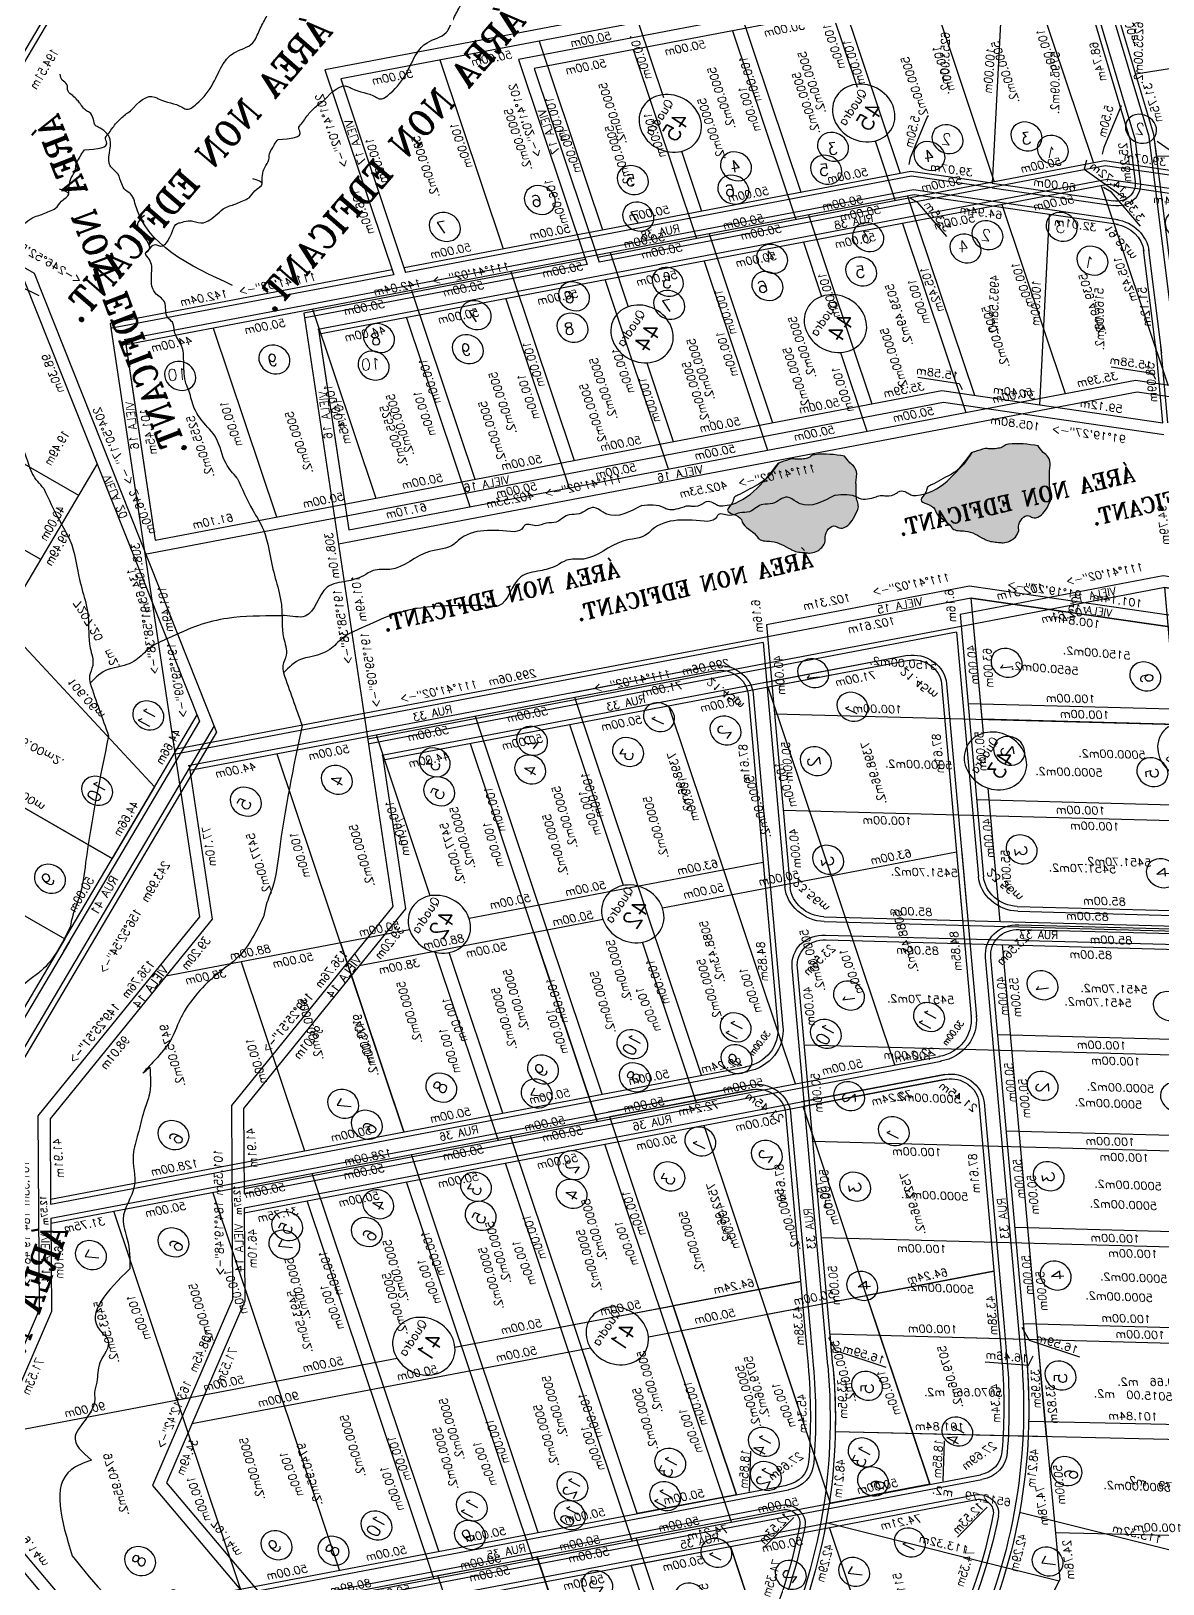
# Model space of a CAD drawing. Extents: x -23785941 to 8798891, y -8418521 to 21897894.
# Drawn here: x 3349869 to 3495785, y 5125031 to 5325285 of the extents above; entities that cross this region are included whole.
import ezdxf
from ezdxf.enums import TextEntityAlignment as Align

# ---------------------------------------------------------------- set-up
doc = ezdxf.new("R2010")
doc.units = 0
doc.header["$MEASUREMENT"] = 0
doc.header["$PDMODE"] = 34
doc.header["$PDSIZE"] = 1
doc.layers.get('0').update_dxf_attribs({"linetype": 'CONTINUOUS'})
for name, color, linetype in [('CALCADA', 3, 'CONTINUOUS'), ('REG60_100', 2, 'CONTINUOUS'), ('RUA', 1, 'CONTINUOUS'), ('TER_POLI', 5, 'CONTINUOUS'), ('VEGE', 102, 'CONTINUOUS'), ('VIEWPORT', 7, 'CONTINUOUS')]:
    doc.layers.add(name, color=color, linetype=linetype)
doc.styles.add('1_5MM', font='romans.shx', dxfattribs={"height": 6})
doc.styles.add('1MM', font='romans.shx', dxfattribs={"height": 4})
doc.styles.add('2MM', font='romans.shx', dxfattribs={"height": 8})
doc.styles.add('3MM', font='romans.shx', dxfattribs={"height": 12})

# ---------------------------------------------------------------- blocks, each defined once
blk = doc.blocks.new('A$C3D774E76')
h = blk.add_hatch(color=140)
edge = h.paths.add_edge_path()
edge.add_spline(control_points=[(-26173.18, -2432.22), (-26172.46, -2433.38), (-26171.22, -2435.41), (-26170.58, -2439.5), (-26167.08, -2441.63), (-26163.85, -2442.33), (-26160.45, -2444.29), (-26155.96, -2445.67), (-26152.7, -2449.42), (-26148.5, -2449.2), (-26144.2, -2449.83), (-26136.95, -2447.69), (-26138.35, -2441.2), (-26131.3, -2440.36), (-26127.62, -2443.07), (-26122.97, -2442.7), (-26118.91, -2440.25), (-26116.9, -2435.59), (-26115.42, -2432.74), (-26115.54, -2427.15), (-26116.13, -2421.58), (-26111.51, -2415.78), (-26115.12, -2410.79), (-26114.23, -2405.66), (-26119.29, -2401.89), (-26116.08, -2394.06), (-26120.49, -2395.42), (-26121.98, -2395.64)], knot_values=[33.775311, 33.775311, 33.775311, 33.775311, 37.834704, 40.877183, 45.689406, 48.732265, 50.885538, 57.343624, 62.955664, 63.91794, 69.695474, 77.456178, 79.379944, 87.318646, 89.470184, 93.323166, 100.262978, 102.413989, 108.498332, 109.460215, 119.127056, 125.2114, 127.363279, 136.488873, 137.850832, 145.605827, 149.433359, 149.433359, 149.433359, 149.433359], degree=3, periodic=0)
edge.add_spline(control_points=[(-26121.98, -2395.64), (-26129.58, -2403.19), (-26141.52, -2404.74), (-26153.46, -2406.3)], knot_values=[44.574138, 44.574138, 44.574138, 44.574138, 77.286616, 77.286616, 77.286616, 77.286616], degree=3, periodic=0)
edge.add_spline(control_points=[(-26153.46, -2406.3), (-26155.32, -2406.69), (-26156.65, -2409.11), (-26159.04, -2411.06), (-26159.77, -2413.38), (-26161.47, -2415.55), (-26163.25, -2417.81), (-26165.38, -2418.36), (-26169.36, -2422.91), (-26171.35, -2427.78), (-26173.18, -2432.22)], knot_values=[0, 0, 0, 0, 5.68909, 7.049675, 9.200687, 12.670317, 15.391488, 17.544762, 18.905347, 33.191019, 33.191019, 33.191019, 33.191019], degree=3, periodic=0)
for p, q in [((-26008.69, -1921.92), (-26006.1, -1978.67)), ((-25917.36, -1920.26), (-25911.65, -2045.13)), ((-25877.4, -1918.43), (-25871.7, -2043.3)), ((-26000.22, -1976.09), (-25834.12, -2144.19)), ((-26006.1, -1978.67), (-25833.2, -2153.65)), ((-25931.12, -2046.01), (-25764.92, -2038.42)), ((-25831.74, -2041.47), (-25791.87, -2139.76)), ((-25701.87, -2035.55), (-25697.31, -2135.44)), ((-25751.12, -2053.06), (-25747.26, -2137.72)), ((-26149.35, -2204.31), (-26053.97, -2099.06)), ((-26053.97, -2099.06), (-25794.07, -2264.52)), ((-26314.63, -2404.52), (-26047.78, -2110.11)), ((-26049.92, -2108.75), (-25962.21, -2164.59)), ((-26047.78, -2110.11), (-25962.21, -2164.59)), ((-26416.29, -2340.98), (-26227.89, -2133.12)), ((-26227.89, -2133.12), (-26147.5, -2205.99)), ((-25836.48, -2141.79), (-25691.29, -2135.16)), ((-25697.31, -2135.44), (-25615.08, -2131.68)), ((-26411.13, -2344.21), (-26227.48, -2141.6)), ((-26227.48, -2141.6), (-26151.53, -2210.43)), ((-26077.33, -2142.71), (-26003.24, -2209.86)), ((-25833.2, -2153.65), (-25589.46, -2142.53)), ((-25827.17, -2141.37), (-25827.17, -2141.37)), ((-25787.21, -2139.54), (-25787.21, -2139.54)), ((-25962.21, -2164.59), (-26228.48, -2458.37)), ((-25952.98, -2163.35), (-26223.31, -2461.6)), ((-26261.06, -2178.64), (-26186.96, -2245.8)), ((-26110.91, -2179.76), (-26036.82, -2246.91)), ((-26324.98, -2398.07), (-26153.39, -2208.76)), ((-26294.63, -2215.69), (-26220.54, -2282.85)), ((-26144.49, -2216.81), (-26070.39, -2283.96)), ((-26068.22, -2439.45), (-25867.38, -2217.86)), ((-26039.13, -2425.23), (-25861.17, -2228.88)), ((-25863.31, -2227.52), (-25796.13, -2270.28)), ((-25794.07, -2264.52), (-25659.41, -2240.62)), ((-25659.41, -2240.62), (-25567.43, -2283.19)), ((-25757.53, -2263.43), (-25661.03, -2246.3)), ((-25661.03, -2246.3), (-25620.62, -2265.01)), ((-26328.21, -2252.74), (-26298.64, -2279.55)), ((-26178.07, -2253.85), (-26103.97, -2321.01)), ((-25742.53, -2395.79), (-25890.72, -2261.48)), ((-25623, -2263.91), (-25858.42, -2523.65)), ((-25840.02, -2354.45), (-25757.52, -2263.43)), ((-25796.13, -2270.28), (-25757.53, -2263.43)), ((-25611.59, -2269.19), (-25849.31, -2531.47)), ((-25613.96, -2268.09), (-25569.75, -2288.55)), ((-25567.43, -2283.19), (-25459.21, -2290.22)), ((-26361.79, -2289.79), (-26287.7, -2356.94)), ((-26211.65, -2290.9), (-26190.41, -2310.14)), ((-25783.04, -2291.59), (-25708.95, -2358.75)), ((-25498.37, -2293.18), (-25633.26, -2442.01)), ((-25484.72, -2427.02), (-25632.91, -2292.71)), ((-25569.75, -2288.55), (-25463.95, -2295.42)), ((-25463.95, -2295.42), (-25429.24, -2369.55)), ((-25459.21, -2290.22), (-25370.96, -2478.68)), ((-26277.58, -2298.63), (-26254.12, -2319.9)), ((-25861.3, -2355.62), (-25924.29, -2298.53)), ((-26402.73, -2490.83), (-26612.94, -2312.36)), ((-26395.37, -2326.83), (-26321.28, -2393.99)), ((-26245.22, -2327.95), (-26171.12, -2395.11)), ((-26168.44, -2330.06), (-26137.55, -2358.06)), ((-25816.62, -2328.64), (-25742.53, -2395.79)), ((-25518.29, -2464.07), (-25666.48, -2329.76)), ((-25809.69, -2469.89), (-25957.87, -2335.57)), ((-26278.79, -2365), (-26204.7, -2432.15)), ((-25551.87, -2501.12), (-25700.06, -2366.8)), ((-25430.39, -2367.09), (-25669.7, -2631.12)), ((-26040.99, -2423.55), (-25993.3, -2370.94)), ((-26039.13, -2425.23), (-25991.45, -2372.62)), ((-25843.26, -2506.93), (-25991.45, -2372.62)), ((-25959.67, -2486.46), (-25860.17, -2376.68)), ((-25776.11, -2432.84), (-25839.07, -2375.77)), ((-25424.88, -2378.87), (-25576.56, -2546.22)), ((-26432.33, -2397.16), (-26339.5, -2434.34)), ((-26355.3, -2393.04), (-26331.18, -2394.89)), ((-26331.18, -2394.89), (-26327.61, -2395.67)), ((-26351.06, -2495.45), (-26314.63, -2404.52)), ((-26339.5, -2434.34), (-26324.98, -2398.07)), ((-26312.37, -2402.05), (-26234.27, -2472.83)), ((-26311.96, -2407.67), (-26312.11, -2403.52)), ((-25585.45, -2538.17), (-25733.64, -2403.85)), ((-26302.86, -2427.12), (-26311.96, -2407.67)), ((-26394.96, -2481.69), (-26448.11, -2436.56)), ((-26339.5, -2434.34), (-26361.15, -2488.38)), ((-26142.3, -2512.25), (-26073.59, -2436.44)), ((-26137.13, -2515.48), (-26068.22, -2439.45)), ((-26073.59, -2436.44), (-25954.78, -2502.94)), ((-25619.03, -2575.21), (-25767.22, -2440.9)), ((-26228.9, -2445.49), (-26236.14, -2463.94)), ((-26036.12, -2443.67), (-25935.83, -2499.8)), ((-26228.48, -2458.37), (-26267.93, -2556.87)), ((-26223.31, -2461.6), (-26262.65, -2559.82)), ((-26033.32, -2458.99), (-26131, -2633.51)), ((-26373.91, -2468.38), (-26368.92, -2469.35)), ((-26368.92, -2469.35), (-26365.51, -2492.08)), ((-26245.95, -2501.98), (-26338.78, -2464.81)), ((-26236.14, -2463.94), (-26234.01, -2466.45)), ((-25652.87, -2463.64), (-25769.85, -2592.7)), ((-26491.66, -2546.51), (-26426.94, -2470.28)), ((-26394.96, -2481.69), (-26375.55, -2493.25)), ((-25989.69, -2483.41), (-26087.37, -2657.93)), ((-25849.31, -2531.47), (-25800.8, -2477.94)), ((-25652.61, -2612.26), (-25800.8, -2477.94)), ((-26393.03, -2496.71), (-26402.75, -2490.82)), ((-26305.75, -2549.52), (-26402.73, -2490.83)), ((-25959.67, -2486.46), (-25885.2, -2528.14)), ((-26444.79, -2582.27), (-26393.02, -2496.71)), ((-26399.19, -2501), (-26400.28, -2493.67)), ((-25540.07, -2505.97), (-25573.65, -2543.02)), ((-25540.07, -2505.97), (-25540.1, -2505.94)), ((-25518.9, -2525.14), (-25540.07, -2505.97)), ((-26299.54, -2539.25), (-26345.31, -2511.55)), ((-26179.91, -2606.13), (-26142.3, -2512.25)), ((-26174.63, -2609.09), (-26137.13, -2515.48)), ((-26075.88, -2549.76), (-26137.13, -2515.48)), ((-25949.02, -2523.36), (-26032.06, -2671.72)), ((-25737.86, -2624.36), (-25918.14, -2523.45)), ((-25938.54, -2529.21), (-26021.57, -2677.56)), ((-26267.93, -2556.87), (-26302.82, -2537.34)), ((-25883.23, -2542.99), (-25980.91, -2717.51)), ((-25846.3, -2549.91), (-25746.47, -2605.78)), ((-25769.85, -2592.7), (-25726.7, -2545.1)), ((-25576.56, -2546.22), (-25657.47, -2635.49)), ((-25499.55, -2610.13), (-25573.67, -2543)), ((-25573.65, -2543.02), (-25499.53, -2610.14)), ((-25990.53, -2597.53), (-26050.98, -2563.7)), ((-25839.6, -2567.41), (-25937.28, -2741.94)), ((-25533.11, -2647.19), (-25607.23, -2580.06)), ((-25795.96, -2591.83), (-25893.65, -2766.36)), ((-25980.06, -2603.39), (-25801.17, -2703.51)), ((-25746.47, -2605.78), (-25732, -2613.88)), ((-25752.33, -2616.25), (-25850.01, -2790.78)), ((-25750.18, -2646.88), (-25745.76, -2622.36)), ((-25745.76, -2622.36), (-25750.13, -2616.57)), ((-25737.86, -2624.35), (-25737.86, -2624.36)), ((-25806.31, -2815.34), (-25707.04, -2639.6)), ((-25661.59, -2655.51), (-25691.83, -2764.71)), ((-25777.53, -2686.56), (-25786.54, -2705.29)), ((-25801.17, -2703.51), (-25786.83, -2711.58)), ((-25801.15, -2703.48), (-25757.13, -2728.27)), ((-25786.54, -2705.29), (-25792.26, -2705.16)), ((-25757.13, -2728.27), (-25786.58, -2711.68)), ((-25757.13, -2728.27), (-25692.44, -2764.7)), ((-25762.78, -2839.93), (-25713.56, -2752.8)), ((-25612, -2766.51), (-25692.44, -2764.7))]:
    blk.add_line(p, q)
at = {"color": 5}
blk.add_line((-26299.54, -2539.25), (-26345.31, -2511.55), dxfattribs=at)
blk.add_lwpolyline([(-25764.92, -2038.42), (-25831.74, -2041.47), (-25791.87, -2139.76), (-25747.26, -2137.72), (-25751.12, -2053.06)])
for points in [[(-25693.13, -2508.05), (-25726.7, -2545.1), (-25652.61, -2612.26), (-25619.03, -2575.21)], [(-26137.13, -2515.48), (-26174.63, -2609.09), (-26131, -2633.51), (-26082.16, -2546.25)]]:
    blk.add_lwpolyline(points, close=True)
blk.add_lwpolyline([(-25752.34, -2616.26), (-25801.15, -2703.48), (-25757.13, -2728.27), (-25707.04, -2639.6, -0.025542), (-25737.88, -2624.35)], format="xyb", close=True)
for centre in [(-25775.71, -2116.81), (-25722.16, -2116.33), (-25824.22, -2121.72), (-26046.4, -2139.42), (-26077.58, -2174.89), (-26113.73, -2213.63), (-26182.88, -2216.87), (-26219.29, -2250.44), (-26148.63, -2248.75), (-25860.31, -2258.8), (-26251.81, -2284.62), (-26181.94, -2285.42), (-25893.27, -2291.8), (-25606.37, -2292.75), (-25683.87, -2300.97), (-26283.94, -2324.45), (-26212.12, -2321.17), (-25632.87, -2324.21), (-25925.86, -2328.56), (-26317.31, -2360.43), (-26248.92, -2359.44), (-25960.27, -2364.28), (-25740.85, -2364.59), (-25668.82, -2367.86), (-25473.1, -2379.39), (-26283.07, -2394.64), (-25772.87, -2401.78), (-25701.79, -2400.85), (-26349.39, -2406.27), (-26003.02, -2411.78), (-25514.46, -2432.54), (-25806.76, -2440.01), (-25734.38, -2437.61), (-26313.59, -2443.59), (-26370.34, -2452.21), (-26062.17, -2466.2), (-25548.65, -2469.69), (-25840.95, -2471.56), (-25768.79, -2473.34), (-26020.97, -2486.35), (-26327.54, -2492.64), (-25581.33, -2505.14), (-25977.22, -2512.82), (-25874.57, -2510.74), (-25811.54, -2520.84), (-25615.89, -2542.46), (-25539.36, -2537.53), (-25917.79, -2550.87), (-25870.02, -2572.75), (-25651.37, -2577.92), (-25575.09, -2574.19), (-25828.51, -2594.81), (-26143.04, -2604.6), (-25684.51, -2612.21), (-25783.06, -2619.23), (-25620, -2616.54), (-26099.27, -2628.27), (-25736.76, -2642.84), (-26053.58, -2654.1), (-25692.82, -2666), (-25645.13, -2677.8), (-25992.16, -2685.73), (-25950.69, -2708.4)]:
    blk.add_circle(centre, 7.5)
for centre in [(-26288.07, -2287.91), (-26180.95, -2321.78), (-25850.08, -2365.58), (-25645.62, -2450.51), (-26065.69, -2560.77)]:
    blk.add_circle(centre, 15, dxfattribs=at)
for centre, radius, start, end in [((-26370.43, -2484.66), 10, 239.2099, 338.17119), ((-26337.64, -2499.74), 14.08, 158.66266, 239.25235), ((-25962.11, -2516.03), 15, 330.76425, 60.76425), ((-25925.46, -2536.53), 14.99, 60.76238, 150.76425), ((-25573.3, -2330.35), 324.93, 240.76425, 249.70506), ((-25573.3, -2330.35), 336.93, 240.76425, 269.00088), ((-25680.81, -2621.05), 14.99, 249.70506, 317.81147), ((-25680.81, -2621.05), 14.99, 249.70506, 317.81147), ((-25573.3, -2330.35), 324.93, 255.59812, 268.70841)]:
    blk.add_arc(centre, radius, start, end)
at = {"color": 140}
for points, end_tangent in [([(-26049.53, -2063.54), (-26064.43, -2005.23), (-26067.32, -2002.35), (-26068.28, -1998.5), (-26070.21, -1995.62), (-26074.06, -1991.77), (-26075.98, -1986.96), (-26088.5, -1981.19), (-26091.39, -1973.49), (-26091.39, -1972.53), (-26094.28, -1969.64), (-26096.2, -1966.76), (-26096.2, -1965.8), (-26098.13, -1960.99), (-26099.09, -1959.06), (-26100.05, -1956.18), (-26101.02, -1953.29), (-26103.91, -1951.37), (-26104.87, -1948.48), (-26107.17, -1946.4)], (0.332494, 0.943105)), ([(-25556.62, -2233.96), (-25519.94, -2234.81), (-25517.12, -2240.46), (-25504.41, -2241.87), (-25494.52, -2244.69), (-25488.87, -2246.1), (-25486.05, -2247.51), (-25469.1, -2247.51), (-25463.45, -2247.51), (-25456.12, -2259.39)], (0.975222, -0.221227)), ([(-25456.12, -2259.39), (-25446.5, -2253.16), (-25405.87, -2272.11)], (0.783275, -0.621675)), ([(-26173.18, -2432.22), (-26166.46, -2419.61), (-26165.5, -2418.65), (-26163.57, -2417.69), (-26161.64, -2415.76), (-26159.72, -2412.88), (-26158.76, -2410.96), (-26157.79, -2409.99), (-26153.46, -2406.3)], (0.97879, 0.204866))]:
    blk.add_spline(points, degree=3, dxfattribs=dict(at, end_tangent=end_tangent))
for points, start_tangent in [([(-26060.93, -2011.81), (-26054.75, -2010.96), (-26045.75, -2021.12), (-26043.2, -2020.58)], (-0.876639, 0.48115)), ([(-26060.64, -2026.81), (-26065.39, -2027.36), (-26066.36, -2028.32), (-26069.25, -2031.2), (-26070.21, -2033.13), (-26072.13, -2037.94), (-26075.02, -2039.86), (-26079.84, -2041.79), (-26084.65, -2043.71), (-26089.46, -2047.56), (-26092.35, -2049.48), (-26095.24, -2051.4), (-26100.05, -2052.37), (-26105.14, -2053.86), (-26105.23, -2048.86)], (0.896395, 0.443256)), ([(-26060.64, -2026.81), (-26049.94, -2024.43), (-26049.94, -2023.46), (-26048.01, -2021.54), (-26045.75, -2021.12)], (-0.934298, -0.356494)), ([(-25959.1, -2107.23), (-25963.18, -2099.45), (-25972.8, -2089.83), (-25977.62, -2080.21), (-25982.43, -2073.48), (-25989.17, -2067.71), (-25992.06, -2064.82), (-25996.87, -2061.94), (-26000.72, -2060.01), (-26007.46, -2056.17), (-26008.43, -2055.2), (-26013.24, -2049.43), (-26017.09, -2046.55), (-26018.05, -2043.66), (-26024.79, -2038.85), (-26026.72, -2033.08), (-26035.38, -2027.31), (-26041.16, -2023.46), (-26043.2, -2020.58), (-26045.75, -2021.12)], (0.70932, -0.704887)), ([(-26130.2, -2050.8), (-26139.59, -2058.03), (-26140.55, -2057.07), (-26143.44, -2057.07), (-26150.18, -2058.03), (-26154.03, -2058.99), (-26160, -2061.36)], (0.942518, 0.334154)), ([(-26105.14, -2053.86), (-26113.54, -2051.36), (-26118.35, -2051.36), (-26121.24, -2050.4), (-26125.09, -2050.4), (-26127.02, -2050.4), (-26130.2, -2050.8)], (0.992634, -0.121148)), ([(-26160, -2061.36), (-26172.68, -2068.54), (-26172.68, -2070.46), (-26174.61, -2082), (-26174.61, -2083.93), (-26179.72, -2087.28), (-26193.87, -2089.7), (-26205.42, -2089.7), (-26213.12, -2091.62), (-26222.75, -2097.39), (-26230.45, -2097.39), (-26238.15, -2097.39), (-26243.93, -2097.39), (-26251.63, -2097.39), (-26255.49, -2093.54), (-26259.46, -2090.92)], (0.958566, 0.284871)), ([(-25959.1, -2107.23), (-25947.7, -2120.61), (-25940.96, -2129.27), (-25924.59, -2141.78), (-25914.96, -2149.47), (-25909.19, -2153.32), (-25894.74, -2161.01), (-25887.04, -2165.82), (-25881.27, -2166.78), (-25877.92, -2168.57)], (-0.810076, 0.586325)), ([(-25877.92, -2168.57), (-25857.56, -2187.65)], (-0.72969, 0.683778)), ([(-25857.56, -2187.65), (-25791.59, -2205.56), (-25773.23, -2210.45), (-25763.44, -2211.67), (-25757.06, -2213.09)], (-0.96944, 0.245329)), ([(-25757.06, -2213.09), (-25729.1, -2210.56), (-25722.98, -2208.12), (-25692.38, -2200.78), (-25686.26, -2200.78), (-25670.35, -2200.78), (-25653.22, -2197.11), (-25657.31, -2198.53)], (-0.989513, -0.144446)), ([(-25657.31, -2198.53), (-25643.42, -2204.45), (-25634.86, -2205.67), (-25622.62, -2208.12), (-25611.6, -2210.56), (-25596.91, -2217.9), (-25578.55, -2220.35), (-25569.98, -2226.46), (-25556.62, -2233.96)], (-0.943303, 0.331933)), ([(-26055.24, -2311.76), (-26037.31, -2290.38), (-26034.42, -2289.42), (-26024.79, -2280.76), (-26006.5, -2268.26), (-26001.69, -2261.52), (-25996.87, -2258.64), (-25993.02, -2255.75), (-25990.13, -2252.87), (-25982.43, -2246.13), (-25963.18, -2243.25), (-25958.36, -2234.59), (-25956.73, -2232.21)], (-0.778008, -0.628255)), ([(-25405.87, -2272.11), (-25390.28, -2319.56), (-25390.28, -2320.89), (-25384.96, -2332.86), (-25382.3, -2339.5), (-25372.98, -2354.13), (-25372.98, -2358.12), (-25370.32, -2370.09), (-25367.66, -2375.41), (-25362.33, -2387.38), (-25358.34, -2395.35), (-25353.44, -2399.8)], (-0.379817, 0.925062)), ([(-26099.35, -2358.8), (-26103.91, -2368.44), (-26103.91, -2369.4), (-26108.72, -2376.13), (-26110.65, -2378.06), (-26111.61, -2379.98), (-26115.46, -2383.83), (-26117.39, -2384.79), (-26118.35, -2387.68), (-26118.35, -2388.64), (-26118.35, -2390.56), (-26119.31, -2392.49), (-26153.46, -2406.3)], (0.751507, 0.659725)), ([(-26153.46, -2406.3), (-26141.48, -2404.09), (-26137.62, -2402.17), (-26132.81, -2399.28), (-26128, -2396.39), (-26126.07, -2395.43), (-26123.66, -2395.74), (-26118.37, -2395.43), (-26117.41, -2403.13), (-26116.44, -2404.09), (-26113.56, -2412.75), (-26112.59, -2414.67), (-26114.52, -2420.44), (-26115.48, -2430.06), (-26115.48, -2431.02), (-26117.41, -2436.79), (-26118.37, -2438.72), (-26124.14, -2442.57), (-26128, -2442.57), (-26129.92, -2441.6), (-26137.62, -2443.53), (-26137.62, -2445.45), (-26144.36, -2449.3), (-26150.14, -2449.3), (-26151.1, -2449.3), (-26155.92, -2446.41), (-26161.69, -2443.53), (-26163.62, -2442.57), (-26166.51, -2441.6), (-26170.36, -2438.72), (-26171.32, -2435.83), (-26173.18, -2432.22)], (0.605368, 0.795945))]:
    blk.add_spline(points, degree=3, dxfattribs=dict(at, start_tangent=start_tangent))
for points in [[(-25956.73, -2232.21), (-25942.92, -2211.53), (-25932.33, -2200.95), (-25918.85, -2191.33), (-25909.22, -2185.56), (-25900.56, -2182.67), (-25891.89, -2175.94), (-25889, -2173.05), (-25877.92, -2168.57)], [(-26099.35, -2358.8), (-26086.55, -2346.18), (-26086.55, -2344.25), (-26086.55, -2339.44), (-26079.81, -2334.63), (-26076.92, -2330.79), (-26074.03, -2328.86), (-26070.18, -2326.94), (-26067.29, -2323.09), (-26063.44, -2319.24), (-26060.55, -2314.43), (-26059.59, -2314.43), (-26055.24, -2311.76)]]:
    blk.add_spline(points, degree=3, dxfattribs=at)
for p in [(-26402.73, -2490.83), (-26299.54, -2539.25), (-25732, -2613.88), (-25737.86, -2624.35), (-25786.58, -2711.68)]:
    blk.add_point(p)
at = {"layer": 'CALCADA'}
for p, q in [((-26201.75, -1930.73), (-26008.69, -1921.92)), ((-26147.5, -2205.99), (-26052.11, -2100.74)), ((-26316.79, -2403.18), (-26049.64, -2108.43)), ((-25697.19, -2137.94), (-25614.95, -2134.18)), ((-25835.56, -2151.26), (-25587.95, -2139.96)), ((-25834.12, -2144.19), (-25691.18, -2137.66)), ((-26322.82, -2399.41), (-26151.53, -2210.43)), ((-26064.26, -2438.8), (-25865.53, -2219.54)), ((-26040.99, -2423.55), (-25863.02, -2227.2)), ((-25620.62, -2265.01), (-25856.58, -2525.34)), ((-25613.96, -2268.09), (-25851.17, -2529.79)), ((-26401.11, -2488.93), (-26611.28, -2310.48)), ((-25429.24, -2369.55), (-25667.85, -2632.79)), ((-25426.02, -2376.42), (-25578.41, -2544.55)), ((-26353.38, -2494.52), (-26316.79, -2403.18)), ((-26337.18, -2435.27), (-26322.82, -2399.41)), ((-26396.42, -2483.73), (-26449.09, -2439.01)), ((-26337.18, -2435.27), (-26358.83, -2489.31)), ((-26064.26, -2438.8), (-25953.56, -2500.76)), ((-26037.34, -2445.85), (-25937.05, -2501.98)), ((-25851.17, -2529.79), (-25802.65, -2476.26)), ((-26396.42, -2483.73), (-26376.83, -2495.4)), ((-26304.46, -2547.38), (-26401.44, -2488.69)), ((-25960.89, -2488.64), (-25886.42, -2530.32)), ((-26300.83, -2541.39), (-26346.6, -2513.69)), ((-25946.84, -2524.58), (-26029.87, -2672.94)), ((-25940.72, -2527.99), (-26023.76, -2676.34)), ((-25736.64, -2622.18), (-25916.92, -2521.27)), ((-26269.15, -2559.05), (-26304.04, -2539.52)), ((-25578.41, -2544.55), (-25659.4, -2633.9)), ((-25847.52, -2552.09), (-25747.69, -2607.96)), ((-25747.69, -2607.96), (-25733.22, -2616.06))]:
    blk.add_line(p, q, dxfattribs=at)
for centre, radius, start, end in [((-26030.29, -2433.25), 14.44, 137.81147, 240.76425), ((-26370.43, -2484.66), 12.5, 239.2099, 338.17119), ((-26337.64, -2499.74), 16.58, 158.66266, 239.25235), ((-25962.11, -2516.03), 17.5, 330.76425, 60.76425), ((-25925.46, -2536.53), 17.49, 60.76238, 150.76425), ((-25874.74, -2508.43), 24.81, 240.76211, 317.81147), ((-25840.46, -2539.49), 14.44, 137.81147, 240.76425), ((-25573.3, -2330.35), 334.43, 240.76425, 269.00088), ((-25573.3, -2330.35), 327.43, 240.76425, 249.70506), ((-25680.81, -2621.05), 17.49, 249.70506, 317.81147), ((-25652.55, -2639.1), 8.6, 137.81144, 255.31452), ((-25573.3, -2330.35), 327.43, 255.60035, 268.70841)]:
    blk.add_arc(centre, radius, start, end, dxfattribs=at)
at = {"layer": 'TER_POLI'}
blk.add_line((-26201.64, -1933.23), (-26008.58, -1924.42), dxfattribs=at)
at = {"layer": 'VIEWPORT'}
for p, q in [((-25885.35, -2528.06), (-25885.63, -2527.9)), ((-25858.42, -2523.65), (-25858.21, -2523.41)), ((-25676.78, -2608.76), (-25657.27, -2616.93)), ((-25634.25, -2635.13), (-25656, -2640.98))]:
    blk.add_line(p, q, dxfattribs=at)
for centre, radius, start, end in [((-26030.29, -2433.25), 11.94, 137.81147, 240.76425), ((-25874.74, -2508.43), 22.31, 240.76211, 317.81147), ((-25840.46, -2539.49), 11.94, 137.81147, 240.76425), ((-25652.55, -2639.1), 6.1, 137.81144, 255.31452)]:
    blk.add_arc(centre, radius, start, end, dxfattribs=at)
for p in [(-26039.13, -2425.23), (-26036.12, -2443.66), (-26394.96, -2481.69), (-26361.15, -2488.38), (-26375.55, -2493.25), (-26350.76, -2494.61), (-25954.78, -2502.94), (-26345.31, -2511.55), (-25949.02, -2523.36), (-25918.14, -2523.45), (-25885.2, -2528.14), (-25858.21, -2523.41), (-25938.54, -2529.21), (-25849.31, -2531.47), (-25846.3, -2549.91), (-25665.44, -2626.06), (-25686.01, -2635.11), (-25657.07, -2635), (-25654.12, -2645.07)]:
    blk.add_point(p, dxfattribs=at)
at = {"style": '1MM'}
for s, rotation, p in [('80.89m', 47.81147, (-25460.52, -2394.37)), ('6.16m', 329.8681, (-26075.24, -2430.68)), ('102.31m', 47.81147, (-26099.69, -2456.59))]:
    blk.add_text(s, height=4, rotation=rotation, dxfattribs=at).set_placement(p, align=Align.MIDDLE)
at = {"attachment_point": 1}
for s, insert, char_height, width, rotation, style in [('VIELA 20', (-25926.21, -2051.16), 4, 603.212, 313.51167, '1MM'), ('10', (-25781.41, -2113.85), 6, 2.438, 0.24916, '1_5MM'), ('9', (-25724.81, -2113.24), 6, 7.631, 10.80167, '1_5MM'), ('11', (-25828.62, -2118.62), 6, 2.438, 0.24916, '1_5MM'), ('VIELA 16', (-26020.27, -2122.36), 4, 603.212, 329.37788, '1MM'), ('10', (-26051.89, -2140.51), 6, 2.438, 54.73465, '1_5MM'), ('VIELA 17', (-26208.3, -2152.25), 4, 603.212, 318.34337, '1MM'), ('9', (-26081, -2174.23), 6, 7.631, 46.36252, '1_5MM'), ('7', (-26186.04, -2215.93), 6, 3.942, 47.92089, '1_5MM'), ('8', (-26116.72, -2212.57), 6, 4.927, 47.81261, '1_5MM'), ('6', (-26222.21, -2249.51), 6, 3.942, 49.88006, '1_5MM'), ('7', (-26151.75, -2248.35), 6, 3.942, 48.30635, '1_5MM'), ('5', (-25861.84, -2255.64), 6, 8.212, 0.07022, '1_5MM'), ('VIELA 14', (-25761.97, -2259.29), 4, 603.212, 8.06525, '1MM'), ('VIELA 14', (-25603.91, -2267.5), 4, 603.212, 334.3468, '1MM'), ('5', (-26255.32, -2284.13), 6, 8.212, 53.2236, '1_5MM'), ('6', (-26184.61, -2283.52), 6, 3.942, 43.12387, '1_5MM'), ('VIELA 16', (-26080.53, -2297.02), 4, 603.212, 47.41244, '1MM'), ('4', (-25896.36, -2289.22), 6, 5.226, 1.97758, '1_5MM'), ('7', (-25609.25, -2290.73), 6, 3.942, 1.1608, '1_5MM'), ('6', (-25686.21, -2299.95), 6, 3.942, 1.67589, '1_5MM'), ('4', (-26287.99, -2324.61), 6, 5.226, 51.63729, '1_5MM'), ('5', (-26215.85, -2321.08), 6, 8.212, 50.62171, '1_5MM'), ('6', (-25635.2, -2323.2), 6, 3.942, 1.67589, '1_5MM'), ('3', (-25927.57, -2325.75), 6, 7.465, 2.85322, '1_5MM'), ('3', (-26320.57, -2361.21), 6, 7.465, 51.69154, '1_5MM'), ('4', (-26253.5, -2358.75), 6, 5.226, 55.84261, '1_5MM'), ('2', (-25962.67, -2361.15), 6, 11.198, 6.58516, '1_5MM'), ('7', (-25743.73, -2362.56), 6, 3.942, 1.1608, '1_5MM'), ('5', (-25670.36, -2364.7), 6, 8.212, 0.07022, '1_5MM'), ('8', (-25476.18, -2375.93), 6, 4.927, 1.05228, '1_5MM'), ('3', (-26286.75, -2394.67), 6, 7.465, 55.41599, '1_5MM'), ('2', (-26352.86, -2407.07), 6, 11.198, 67.79508, '1_5MM'), ('8', (-25775.95, -2398.32), 6, 4.927, 1.05228, '1_5MM'), ('4', (-25704.88, -2398.28), 6, 5.226, 1.97758, '1_5MM'), ('1', (-26003.9, -2409.05), 6, 1.625, 358.54579, '1_5MM'), ('9', (-25517.1, -2429.45), 6, 7.631, 10.80167, '1_5MM'), ('2', (-26317.17, -2444.27), 6, 11.198, 67.99528, '1_5MM'), ('9', (-25809.4, -2436.92), 6, 7.631, 10.80167, '1_5MM'), ('3', (-25736.08, -2434.81), 6, 7.465, 2.85322, '1_5MM'), ('1', (-26372.24, -2453.38), 6, 1.625, 71.63193, '1_5MM'), ('1', (-26060.83, -2463.21), 6, 1.625, 329.16711, '1_5MM'), ('10', (-25846.64, -2468.6), 6, 2.438, 0.24916, '1_5MM'), ('2', (-25771.18, -2470.21), 6, 11.198, 6.58516, '1_5MM'), ('10', (-25554.34, -2466.73), 6, 2.438, 0.24916, '1_5MM'), ('VIELA 15', (-26125.27, -2494.67), 4, 603.212, 47.3191, '1MM'), ('2', (-26020.59, -2481.75), 6, 11.198, 327.4673, '1_5MM'), ('1', (-26329.59, -2492.99), 6, 1.625, 70.12549, '1_5MM'), ('11', (-25585.63, -2501.72), 6, 2.438, 0.24916, '1_5MM'), ('3', (-25976.45, -2509.22), 6, 7.465, 325.95969, '1_5MM'), ('11', (-25878.86, -2507.78), 6, 2.438, 0.24916, '1_5MM'), ('1', (-25812.42, -2518.11), 6, 1.625, 358.54579, '1_5MM'), ('12', (-25621.12, -2539.5), 6, 2.438, 0.24916, '1_5MM'), ('1', (-25916.72, -2547.62), 6, 1.625, 327.92638, '1_5MM'), ('VIELA 15', (-26166.67, -2576.52), 4, 603.212, 68.23573, '1MM'), ('2', (-25869.84, -2569.12), 6, 11.198, 333.38422, '1_5MM'), ('2', (-25577.48, -2571.06), 6, 11.198, 6.58516, '1_5MM'), ('13', (-25655.2, -2574.96), 6, 2.438, 0.24916, '1_5MM'), ('3', (-25828.3, -2591.1), 6, 7.465, 326.80259, '1_5MM'), ('6', (-26142.94, -2601.76), 6, 3.942, 327.14457, '1_5MM'), ('14', (-25688.8, -2609.25), 6, 2.438, 0.24916, '1_5MM'), ('1', (-25620.89, -2613.82), 6, 1.625, 358.54579, '1_5MM'), ('4', (-25784.78, -2616.08), 6, 5.226, 332.8087, '1_5MM'), ('5', (-26099.02, -2624.72), 6, 8.212, 328.28879, '1_5MM'), ('5', (-25736.53, -2639.81), 6, 8.212, 335.90638, '1_5MM'), ('4', (-26054.91, -2650.41), 6, 5.226, 330.34829, '1_5MM'), ('6', (-25694.18, -2665.06), 6, 3.942, 343.65745, '1_5MM'), ('7', (-25648.01, -2675.78), 6, 3.942, 1.1608, '1_5MM')]:
    blk.add_mtext(s, dxfattribs=dict(at, insert=insert, char_height=char_height, width=width, rotation=rotation, style=style))
at = {"color": 1, "char_height": 4, "attachment_point": 1, "rotation": 5.03393, "style": '1MM'}
for insert in [(-26299.14, -2280.93), (-26192.02, -2314.81), (-25862.1, -2356.86), (-25657.96, -2443.06), (-26076.76, -2553.79)]:
    blk.add_mtext('Quadra', dxfattribs=dict(at, insert=insert))
at = {"color": 1, "char_height": 8, "width": 20.682, "attachment_point": 1, "rotation": 5.03393, "style": '2MM'}
for s, insert in [('45', (-26296.27, -2287.71)), ('44', (-26189.15, -2321.59)), ('42', (-25859.23, -2363.64)), ('41', (-25655.09, -2449.84)), ('43', (-26073.89, -2560.57))]:
    blk.add_mtext(s, dxfattribs=dict(at, insert=insert))
at = {"layer": 'REG60_100', "style": '1MM'}
for s, height, rotation, p in [('194.51m', 4, 2.61369, (-26105.77, -1938.47)), ('98.30m', 4, 314.6573, (-25962.82, -2008.24)), ('19.49m', 4, 2.61369, (-25928.74, -2025.82)), ('40.00m', 4, 2.61369, (-25891.85, -2040.22)), ('99.49m', 4, 2.61369, (-25881.25, -2047.74)), ('100.00m', 4, 277.81507, (-25755.44, -2086.6)), ('134.65m', 4, 314.6573, (-25880.96, -2091.09)), ('106.06m', 4, 294.21798, (-25816.84, -2092.29)), ('44.00m', 4, 47.81147, (-26059.6, -2129.1)), ('101.45m', 4, 324.21349, (-26011.81, -2138.36)), ('44.66m', 4, 2.61369, (-25814.36, -2136.78)), ('44.66m', 4, 2.61369, (-25769.74, -2134.74)), ('50.00m', 4, 2.61619, (-25722.46, -2132.58)), ('50.00m', 4, 47.81147, (-26241.3, -2162.81)), ('50.00m', 4, 47.81425, (-26091.16, -2163.92)), ('100.00m', 4, 317.81147, (-26036.09, -2170.93)), ('100.00m', 4, 317.81147, (-26197.26, -2174.23)), ('61.10m', 4, 47.81147, (-25985.68, -2184.54)), ('50.00m', 4, 47.81147, (-26274.88, -2199.86)), ('50.00m', 4, 47.81425, (-26124.74, -2200.97)), ('100.00m', 4, 317.81147, (-26225.51, -2206.05)), ('100.00m', 4, 317.81147, (-26069.81, -2210.35)), ('50.00m', 4, 47.81369, (-26173.14, -2224.59)), ('50.00m', 4, 47.81425, (-26022.99, -2225.7)), ('50.00m', 4, 47.81147, (-26308.46, -2236.9)), ('100.00m', 4, 317.81147, (-26261.39, -2239.74)), ('50.00m', 4, 47.81425, (-26158.31, -2238.02)), ('100.00m', 4, 317.81147, (-26105.69, -2244.04)), ('44.00m', 4, 47.81147, (-25872.98, -2247.87)), ('77.10m', 4, 327.51813, (-25829.68, -2253.35)), ('100.00m', 4, 317.81147, (-26312.23, -2261.18)), ('50.00m', 4, 47.81147, (-26206.71, -2261.64)), ('50.00m', 4, 47.81425, (-26056.57, -2262.75)), ('98.01m', 4, 10.06452, (-25708.58, -2258.81)), ('41.91m', 4, 331.58602, (-25644.16, -2258.35)), ('12.57m', 3, 331.3959, (-25615.86, -2263.76)), ('50.00m', 4, 47.81425, (-26191.89, -2275.07)), ('39.20m', 4, 10.06452, (-25776.13, -2270.8)), ('38.00m', 4, 47.82119, (-25767.33, -2280.2)), ('100.00m', 4, 317.81147, (-26139.41, -2283.47)), ('50.00m', 4, 47.81147, (-25904.54, -2282.69)), ('31.75m', 4, 47.81147, (-25619.28, -2283.64)), ('46.10m', 4, 335.16536, (-25596.38, -2280.38)), ('100.00m', 4, 320.19956, (-25848.19, -2292.8)), ('88.00m', 4, 47.81563, (-25790.04, -2293.35)), ('50.00m', 4, 47.80925, (-26240.29, -2298.68)), ('50.00m', 4, 47.81425, (-26090.14, -2299.8)), ('71.53m', 4, 356.28369, (-25534.32, -2294.86)), ('34.49m', 4, 356.28369, (-25481.43, -2298.29)), ('128.00m', 4, 47.81147, (-25668.94, -2308.64)), ('100.00m', 4, 317.81147, (-26328.84, -2311.43)), ('50.00m', 4, 47.81425, (-26225.47, -2312.12)), ('50.00m', 4, 47.81147, (-25796.87, -2312.8)), ('50.00m', 4, 47.81147, (-25646.73, -2313.92)), ('50.00m', 4, 47.81147, (-25938.12, -2319.74)), ('100.00m', 4, 319.1449, (-25739.49, -2319.35)), ('100.00m', 4, 315.51879, (-25588.36, -2326.1)), ('90.00m', 4, 47.81147, (-25531.55, -2323.84)), ('100.00m', 4, 317.81147, (-25887.14, -2325.96)), ('79.14m', 4, 299.18162, (-25452.25, -2332.38)), ('50.00m', 4, 47.81369, (-26273.87, -2335.73)), ('100.00m', 4, 317.81147, (-26151.27, -2339.06)), ('50.00m', 4, 47.80313, (-26123.72, -2336.84)), ('50.00m', 4, 47.81147, (-25833.26, -2341.82)), ('100.00m', 4, 317.81147, (-26362.56, -2350.85)), ('50.00m', 4, 47.81425, (-26259.04, -2349.17)), ('100.00m', 4, 317.81147, (-26211.88, -2351.57)), ('50.00m', 4, 47.81147, (-25680.31, -2350.97)), ('50.00m', 4, 47.81147, (-25971.7, -2356.78)), ('100.00m', 4, 317.81147, (-25775.26, -2359.68)), ('100.00m', 4, 315.51879, (-25624.65, -2360.79)), ('100.00m', 4, 318.9492, (-25918.4, -2363.69)), ('50.00m', 4, 47.80925, (-26307.45, -2372.78)), ('50.00m', 4, 47.82536, (-26157.3, -2373.89)), ('50.00m', 4, 47.81147, (-25728.7, -2374.58)), ('50.00m', 4, 47.81147, (-25578.56, -2375.7)), ('50.00m', 4, 47.81425, (-26292.62, -2386.22)), ('100.00m', 4, 317.81147, (-26245.6, -2391)), ('50.00m', 4, 47.81147, (-25878.67, -2390.12)), ('50.00m', 4, 47.81147, (-25713.89, -2388.01)), ('100.00m', 4, 315.51879, (-25516.98, -2390.24)), ('5.50m', 4, 347.85889, (-26344.09, -2389.87)), ('100.00m', 4, 313.40879, (-25808.27, -2392.73)), ('100.00m', 4, 315.51879, (-25657.02, -2396.11)), ('80.89m', 4, 47.81147, (-25460.52, -2394.37)), ('100.00m', 4, 317.81147, (-25949.26, -2401.03)), ('100.00m', 4, 339.42362, (-26392.15, -2408.72)), ('50.00m', 4, 47.79758, (-26190.88, -2410.94)), ('71.00m', 4, 47.81147, (-26017.37, -2407.17)), ('50.00m', 4, 47.81147, (-25762.28, -2411.63)), ('39.07m', 4, 68.17119, (-26335.95, -2414.71)), ('3.35m', 4, 117.15889, (-26310.25, -2418.76)), ('50.00m', 4, 47.81147, (-25903.53, -2418.56)), ('50.00m', 4, 47.81147, (-25612.14, -2412.75)), ('50.00m', 4, 47.81147, (-25747.47, -2425.06)), ('100.00m', 4, 315.51879, (-25551.86, -2423.37)), ('105.42m', 4, 315.52189, (-26273.85, -2432.41)), ('21.45m', 4, 281.77958, (-26030.67, -2434.29)), ('100.00m', 4, 317.81147, (-25842.76, -2430.98)), ('100.00m', 4, 315.51879, (-25691.71, -2434.31)), ('64.94m', 4, 68.17119, (-26323, -2436.15)), ('35.39m', 4, 47.78786, (-26219.55, -2442.57)), ('50.00m', 4, 47.81147, (-25504.47, -2442.86)), ('68.74m', 4, 323.0363, (-26423.3, -2451.92)), ('15.58m', 4, 68.17119, (-26235.69, -2452.96)), ('40.00m', 4, 330.76425, (-26052.73, -2452.71)), ('50.00m', 4, 47.81147, (-25795.86, -2448.67)), ('50.00m', 4, 319.66675, (-26448.59, -2457.15)), ('60.00m', 4, 68.17119, (-26354.37, -2460.69)), ('87.61m', 4, 330.76425, (-26001.79, -2457.45)), ('63.00m', 4, 47.81147, (-25941.47, -2460.43)), ('50.00m', 4, 47.81147, (-25781.05, -2462.11)), ('100.00m', 4, 315.68846, (-25876.72, -2468.68)), ('100.00m', 4, 315.51879, (-25586.04, -2464.67)), ('32.01m', 4, 68.10758, (-26340.56, -2477.91)), ('50.00m', 4, 330.76425, (-26013.46, -2474.68)), ('100.00m', 4, 315.51879, (-25724.8, -2472.69)), ('31.75m', 4, 319.66147, (-26417.43, -2483.6)), ('14.72m', 4, 102.84004, (-26370.91, -2481.38)), ('100.00m', 4, 337.32939, (-26293.23, -2478.37)), ('102.61m', 4, 47.81147, (-26099.71, -2480.15)), ('50.00m', 4, 47.81147, (-25538.04, -2479.91)), ('25.28m', 4, 329.2098, (-26382.05, -2484.94)), ('31.40m', 4, 68.17119, (-26245.65, -2488.99)), ('50.00m', 4, 47.81147, (-25829.44, -2485.72)), ('50.00m', 4, 47.81147, (-25679.3, -2486.84)), ('50.00m', 4, 47.81147, (-25520.32, -2490.13)), ('19.82m', 4, 295.5365, (-26343.06, -2500.33)), ('100.00m', 4, 60.76425, (-26061.23, -2500.66)), ('40.00m', 4, 330.76425, (-25974.19, -2496.66)), ('100.00m', 4, 315.51879, (-25618.59, -2501.59)), ('23.56m', 4, 285.76425, (-25956.02, -2513.56)), ('84.85m', 4, 330.76425, (-25912.27, -2507.58)), ('22.24m', 4, 47.81147, (-25853.17, -2513.22)), ('72.24m', 4, 47.81147, (-25827.13, -2512.95)), ('100.00m', 4, 315.51879, (-25760.77, -2508.75)), ('50.00m', 4, 47.81147, (-25571.62, -2516.95)), ('51.12m', 4, 328.82119, (-26318.36, -2524.27)), ('59.12m', 4, 68.17119, (-26260.65, -2527.93)), ('100.00m', 4, 60.76425, (-26010.62, -2528.99)), ('50.00m', 4, 47.81147, (-25712.88, -2523.89)), ('50.00m', 4, 47.81147, (-25553.9, -2527.18)), ('23.56m', 4, 15.83563, (-25927.52, -2530.72)), ('30.00m', 3, 9.28675, (-25873.08, -2524.05)), ('100.00m', 4, 315.51879, (-25653.83, -2534.59)), ('63.00m', 4, 332.74095, (-26107.97, -2537.61)), ('40.00m', 4, 330.76175, (-25902.64, -2536.71)), ('21.45m', 4, 99.28786, (-25843.86, -2540.05)), ('38.09m', 4, 330.86647, (-26284.13, -2543.54)), ('85.00m', 4, 60.76425, (-25973.26, -2558.49)), ('50.00m', 4, 47.81147, (-25605.2, -2554)), ('100.84m', 4, 68.17119, (-26152.17, -2563.77)), ('50.00m', 4, 330.7623, (-25863.37, -2558.69)), ('87.61m', 4, 330.76425, (-25811.2, -2563.37)), ('50.00m', 4, 47.81147, (-25587.48, -2564.23)), ('85.00m', 4, 60.76425, (-25956.43, -2569.65)), ('64.24m', 4, 47.81147, (-25751.24, -2566.21)), ('100.00m', 4, 315.51879, (-25685.78, -2575.48)), ('100.00m', 4, 60.76425, (-26110.07, -2587.92)), ('100.00m', 4, 60.76425, (-25904.16, -2588.58)), ('50.00m', 4, 330.7623, (-25819.74, -2583.11)), ('55.00m', 4, 332.74095, (-26016.45, -2588.84)), ('50.00m', 4, 47.81147, (-25638.78, -2591.05)), ('43.38m', 4, 331.73608, (-25748.13, -2601.48)), ('100.00m', 4, 60.76425, (-26059.46, -2616.26)), ('100.00m', 4, 60.76425, (-25860.53, -2613)), ('50.00m', 4, 330.7623, (-25776.11, -2607.54)), ('18.85m', 4, 338.44409, (-25666.71, -2610)), ('74.21m', 4, 47.78647, (-25627.7, -2608.61)), ('55.00m', 4, 330.76425, (-25958.02, -2620.31)), ('45.34m', 4, 334.05635, (-25707.34, -2621.98)), ('27.69m', 4, 23.74452, (-25678.64, -2626.42)), ('85.00m', 4, 60.76425, (-26014.78, -2632.67)), ('100.00m', 4, 60.76425, (-25815.73, -2636.02)), ('16.59m', 4, 78.27532, (-25751.1, -2634.79)), ('33.95m', 4, 333.67675, (-25724.23, -2635.56)), ('85.00m', 4, 60.76425, (-25997.33, -2642.43)), ('12.53m', 4, 14.90763, (-25646.28, -2635.41)), ('50.00m', 4, 330.76425, (-25912.21, -2645.95)), ('74.35m', 4, 351.27202, (-25621.58, -2644.86)), ('100.00m', 4, 60.76425, (-25780.24, -2657.93)), ('48.21m', 4, 340.71091, (-25685.64, -2651.33)), ('100.00m', 4, 60.76425, (-25953, -2675.84)), ('50.00m', 4, 330.76425, (-25868.58, -2670.37)), ('42.29m', 4, 348.36563, (-25641.93, -2663.64)), ('101.84m', 4, 60.53869, (-25735.57, -2681.96)), ('16.46m', 4, 65.14261, (-25785.5, -2694.68)), ('100.00m', 4, 60.76425, (-25909.37, -2700.26)), ('50.00m', 4, 330.81397, (-25824.93, -2694.78)), ('113.32m', 4, 74.5223, (-25680.57, -2709.04)), ('100.00m', 4, 60.76425, (-25865.74, -2724.68)), ('33.82m', 4, 330.61313, (-25773.82, -2723.46)), ('100.00m', 4, 60.76425, (-25829.08, -2745.19)), ('50.00m', 4, 330.61313, (-25737.31, -2744.02)), ('74.78m', 4, 329.89637, (-25723, -2741.31)), ('24.78m', 4, 330.61313, (-25703.84, -2764.06)), ('100.00m', 4, 60.46425, (-25741.69, -2794.33))]:
    blk.add_text(s, height=height, rotation=rotation, dxfattribs=at).set_placement(p, align=Align.MIDDLE)
for s, rotation, p in [('7207.20  m2.', 304.81797, (-25852.57, -2084.4)), ('6233.00m2.', 272.10247, (-25783.94, -2080.6)), ('5255.00m2.', 317.6986, (-26020.09, -2165.23)), ('5000.00m2.', 317.6986, (-26209.05, -2197.96)), ('5000.00m2.', 317.6986, (-26046.57, -2205.25)), ('5000.00m2.', 317.6986, (-26244.94, -2230.47)), ('5000.00m2.', 317.6986, (-26080, -2243.33)), ('5000.00m2.', 317.6986, (-26280.74, -2264.05)), ('5477.00m2.', 320.0265, (-25836.06, -2280.09)), ('5000.00m2.', 317.6986, (-26115.88, -2281.12)), ('9475.00m2.', 320.0265, (-25723.59, -2285.59)), ('5000.00m2.', 317.6986, (-26315.06, -2305.83)), ('5000.00m2.', 317.6986, (-26147.62, -2319.83)), ('5000.00m2.', 320.0265, (-25865.71, -2320.88)), ('5493.50m2.', 320.0265, (-25575.81, -2318.12)), ('5000.00m2.', 320.0265, (-25770.54, -2337.2)), ('5000.00m2.', 317.6986, (-26344.93, -2339.92)), ('5000.00m2.', 317.6986, (-26180.98, -2356)), ('5000.00m2.', 320.0265, (-25899.09, -2358.67)), ('5000.00m2.', 320.0265, (-25607.78, -2353.74)), ('9740.95m2.', 320.0265, (-25505.76, -2355.19)), ('5000.00m2.', 320.0265, (-25802.91, -2374.53)), ('5000.00m2.', 320.0265, (-25643.88, -2388.04)), ('6253.00m2.', 335.86818, (-26386.38, -2391.61)), ('5000.00m2.', 317.6986, (-26216.65, -2393.24)), ('5000.00m2.', 320.0265, (-25934.21, -2396.64)), ('5000.00m2.', 320.0265, (-25546.95, -2408.16)), ('5000.00m2.', 320.0265, (-25835.18, -2416.08)), ('5000.00m2.', 320.0265, (-25676.72, -2424.75)), ('5039.49m2.', 318.04376, (-26256.04, -2426.42)), ('7398.96m2.', 320.0265, (-25979, -2437.2)), ('5793.09m2.', 335.86818, (-26404.39, -2441.4)), ('5000.00m2.', 320.0265, (-25582.79, -2444.94)), ('5000.00m2.', 320.0265, (-25874.72, -2452.4)), ('4993.58m2.', 336.42702, (-26282.99, -2464.49)), ('5000.00m2.', 320.0265, (-25710.85, -2463.37)), ('5000.00m2.', 320.0265, (-25615.29, -2482.37)), ('5088.43m2.', 320.0265, (-25906.77, -2486.94)), ('5000.00m2.', 320.0265, (-25745.39, -2498.25)), ('5150.00m2.', 64.29641, (-26086.3, -2502.64)), ('5166.08m2.', 335.02585, (-26303.15, -2510.95)), ('5000.00m2.', 320.0265, (-25651.53, -2520.21)), (' 5000.00m2.', 60.84031, (-26042.75, -2532.23)), ('7522.96m2.', 320.0265, (-25783.99, -2546.7)), ('5451.70m2.', 60.84031, (-25992.24, -2556.74)), ('5000.00m2.', 320.0265, (-25686.91, -2554.17)), ('5650.00m2.', 64.29641, (-26119.03, -2562.4)), ('5451.70m2.', 60.84031, (-25930.98, -2582.7)), (' 5000.00m2.', 60.84031, (-26076.5, -2596.2)), ('5079.06m2.', 320.0265, (-25711, -2599.69)), ('5000.00m2.', 61.67753, (-25885.59, -2606.7)), ('5451.70m2.', 60.84031, (-26033.31, -2621.49)), ('5000.00m2.', 61.67753, (-25841.17, -2630.96)), ('5117.23m2.', 320.0265, (-25591.87, -2630.33)), ('5451.70m2.', 60.84031, (-25973.58, -2656.96)), ('5000.00m2.', 61.67753, (-25798.53, -2653.4)), ('5000.00m2.', 61.67753, (-25928.02, -2683.11)), ('5070.66  m2.', 59.64704, (-25754.69, -2685.53)), (' 6512.79  m2.', 69.49536, (-25707.72, -2712.31)), ('5000.00m2.', 61.67753, (-25883.6, -2711.2)), ('5000.00m2.', 61.67753, (-25838.81, -2729.39)), ('5015.00  m2.', 61.99304, (-25795.55, -2756.52)), ('5000.00m2.', 61.67753, (-25753.14, -2777.92))]:
    blk.add_text(s, height=4, rotation=rotation, dxfattribs=at).set_placement(p, align=Align.BOTTOM_CENTER)
at = {"layer": 'RUA', "style": '1MM'}
for s, rotation, p in [('<-246%%d52\'54"  54.31m', 92.61369, (-26015.57, -1967.24)), ('204%%d50\'17" -> 246.00m', 312.45289, (-25934.28, -2058.87)), ('111%%d41\'02"->  142.04m', 47.81341, (-26104.62, -2149)), ('201%%d41\'02"->', 316.85576, (-26200.25, -2149.26)), ('308.10m  191%%d58\'38"->', 327.51813, (-25926.8, -2175.27)), ('243.99m  156%%d52\'54"->', 2.61369, (-25724.77, -2159.59)), ('106.00m', 315.8683, (-26169.49, -2179.49)), ('101.49m  191%%d59\'09"->', 326.80159, (-25913.11, -2195.98)), ('136.76m  149%%d25\'51"->', 10.06452, (-25727.43, -2248.63)), ('101.35m 184%%d19\'48"->', 334.8574, (-25605.27, -2258.69)), ('108.45m  163%%d12\'42"->', 356.28369, (-25513.06, -2282.71)), ('111%%d41\'02"->  402.53m', 47.81147, (-26084.52, -2319.59)), ('299.06m  111%%d41\'02"->', 47.81147, (-25970.76, -2325.97)), ('  111%%d41\'02"->', 47.81147, (-26130.73, -2489.8)), ('91%%d19\'27"->  105.80m', 68.17119, (-26238.84, -2515.12)), ('101.14m  91%%d19\'27"->', 68.17119, (-26164.82, -2557.7)), ('94.79m', 330.76425, (-26219.32, -2579.49))]:
    blk.add_text(s, height=4, rotation=rotation, dxfattribs=at).set_placement(p, align=Align.MIDDLE)
at = {"layer": 'RUA', "char_height": 4, "width": 808.839, "attachment_point": 1, "style": '1_5MM'}
for s, insert, rotation in [('RUA 41', (-25739.37, -2140.86), 2.31311), ('RUA 38', (-26242.22, -2313.33), 47.3072), ('RUA 33', (-25957.19, -2322.97), 45.95424), ('RUA 36', (-25764, -2424.92), 46.78402), ('RUA 35', (-25576.83, -2535.17), 47.09898), ('RUA 33', (-25805.38, -2578.18), 330.40362), ('RUA 37', (-26000.24, -2623.68), 60.54361)]:
    blk.add_mtext(s, dxfattribs=dict(at, insert=insert, rotation=rotation))
at = {"layer": 'VEGE', "width": 262.446, "attachment_point": 1}
for insert, char_height, rotation, style in [((-26078.66, -1945.97), 12, 315.34149, '3MM'), ((-26251.49, -2116.74), 12, 11.67118, '3MM'), ((-25557.96, -2187.98), 12, 352.65028, '3MM'), ((-26066.83, -2360.69), 8, 45.34149, '2MM'), ((-26240.17, -2553.64), 8, 45.34149, '2MM')]:
    blk.add_mtext('\\Fromant.shx;ÁREA NON EDFICANT.', dxfattribs=dict(at, insert=insert, char_height=char_height, rotation=rotation, style=style))

msp = doc.modelspace()

# ---------------------------------------------------------------- block references
at = {"linetype": 'Continuous', "xscale": 240.4782668173248, "yscale": -275.6364145158877, "zscale": 240.4782668173248, "rotation": 242.429606072689}
for p in [(-27732, 2762), (-52668, 1427)]:
    msp.add_blockref('A$C3D774E76', p, dxfattribs=at)

doc.saveas('drawing.dxf')
